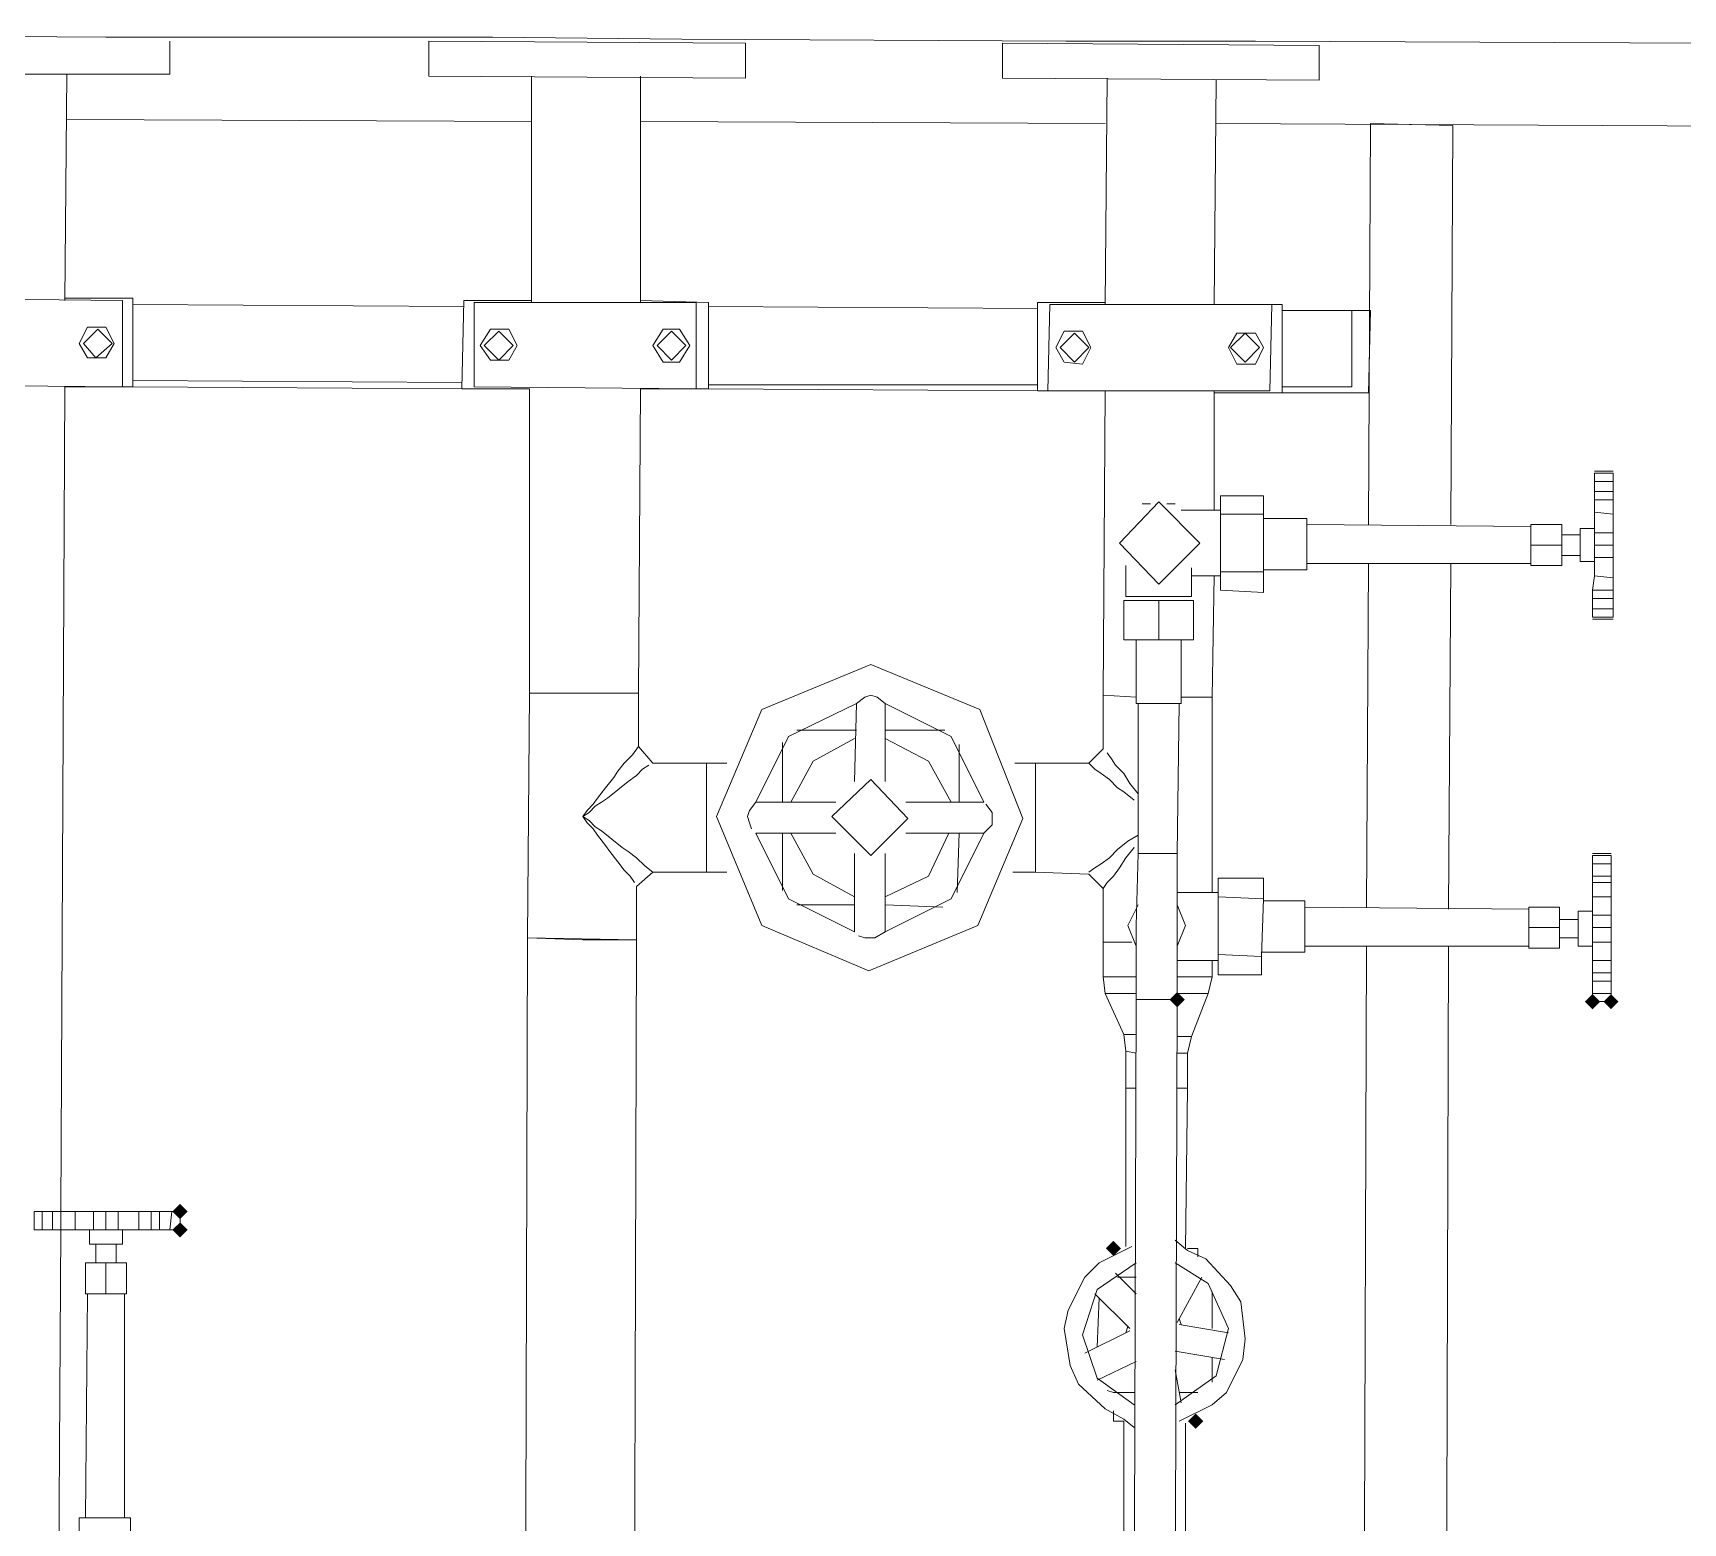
# Model space of a CAD drawing. Header units: millimetres. Extents: x -4415 to 173792, y -78716 to 47289.
# Drawn here: x 58096 to 58958, y -15899 to -15121 of the extents above; entities that cross this region are included whole.
import ezdxf

# ---------------------------------------------------------------- set-up
doc = ezdxf.new("R2010")
doc.units = ezdxf.units.MM

msp = doc.modelspace()

# ---------------------------------------------------------------- hatches: boundary and pattern name
h = msp.add_hatch(color=0)
h.dxf.hatch_style = 2
h.paths.add_polyline_path([(58693.51, -15629.87), (58689.54, -15625.9), (58693.51, -15621.93), (58697.48, -15625.9)])
h = msp.add_hatch(color=0)
h.dxf.hatch_style = 2
h.paths.add_polyline_path([(58910.36, -15630.94), (58906.39, -15626.97), (58910.36, -15623), (58914.33, -15626.97)])
h = msp.add_hatch(color=0)
h.dxf.hatch_style = 2
h.paths.add_polyline_path([(58920.02, -15630.94), (58916.05, -15626.97), (58920.02, -15623), (58923.99, -15626.97)])
h = msp.add_hatch(color=0)
h.dxf.hatch_style = 2
h.paths.add_polyline_path([(58172.87, -15740.44), (58168.89, -15736.47), (58172.87, -15732.5), (58176.84, -15736.47)])
h = msp.add_hatch(color=0)
h.dxf.hatch_style = 2
h.paths.add_polyline_path([(58172.87, -15750.1), (58168.89, -15746.13), (58172.87, -15742.16), (58176.84, -15746.13)])
h = msp.add_hatch(color=0)
h.dxf.hatch_style = 2
h.paths.add_polyline_path([(58660.23, -15759.76), (58656.26, -15755.79), (58660.23, -15751.82), (58664.21, -15755.79)])
h = msp.add_hatch(color=0)
h.dxf.hatch_style = 2
h.paths.add_polyline_path([(58660.23, -15759.76), (58656.26, -15755.79), (58660.23, -15751.82), (58664.21, -15755.79)])
h = msp.add_hatch(color=0)
h.dxf.hatch_style = 2
h.paths.add_polyline_path([(58703.17, -15849.94), (58699.2, -15845.97), (58703.17, -15841.99), (58707.15, -15845.97)])
h = msp.add_hatch(color=0)
h.dxf.hatch_style = 2
h.paths.add_polyline_path([(58703.17, -15849.94), (58699.2, -15845.97), (58703.17, -15841.99), (58707.15, -15845.97)])

# ---------------------------------------------------------------- linework, layer by layer
at = {"color": 0, "lineweight": 0}
for points in [[(57827.2, -15121.36), (58134.22, -15123.5)], [(58134.22, -15123.5), (58336.04, -15123.5)], [(58167.5, -15125.65), (58167.5, -15142.82)], [(58302.76, -15143.9), (58302.76, -15125.65)], [(58468.08, -15126.72), (58302.76, -15125.65)], [(58434.8, -15124.58), (58336.04, -15123.5)], [(58434.8, -15124.58), (58635.54, -15125.65)], [(58468.08, -15126.72), (58468.08, -15144.97)], [(58602.27, -15144.97), (58602.27, -15126.72)], [(58767.58, -15127.8), (58602.27, -15126.72)], [(58734.31, -15125.65), (58635.54, -15125.65)], [(58734.31, -15125.65), (62133, -15140.68)], [(58767.58, -15127.8), (58767.58, -15146.05)], [(58167.5, -15142.82), (58084.84, -15142.82)], [(58113.82, -15142.82), (58112.75, -15260.91)], [(58468.08, -15144.97), (58302.76, -15143.9)], [(58356.43, -15261.98), (58356.43, -15143.9)], [(58413.33, -15143.9), (58413.33, -15261.98)], [(58767.58, -15146.05), (58602.27, -15144.97)], [(58655.94, -15263.06), (58657.01, -15144.97)], [(58713.91, -15146.05), (58712.84, -15263.06)], [(58113.82, -15166.44), (58356.43, -15167.52)], [(58413.33, -15167.52), (58655.94, -15168.59)], [(58713.91, -15168.59), (59117.54, -15170.74)], [(58793.35, -15377.92), (58794.42, -15168.59)], [(58794.42, -15168.59), (58837.36, -15169.66)], [(58836.29, -15377.92), (58837.36, -15169.66)], [(58026.87, -15259.84), (58142.81, -15260.91)], [(58112.75, -15259.84), (58148.18, -15259.84)], [(58142.81, -15260.91), (58142.81, -15306)], [(58148.18, -15259.84), (58148.18, -15306)], [(58148.18, -15263.06), (58321.01, -15264.13)], [(58319.94, -15307.07), (58321.01, -15260.91)], [(58321.01, -15260.91), (58356.43, -15260.91)], [(58326.38, -15261.98), (58442.31, -15261.98)], [(58326.38, -15306), (58326.38, -15261.98)], [(58413.33, -15260.91), (58448.76, -15261.98)], [(58442.31, -15261.98), (58442.31, -15307.07)], [(58448.76, -15261.98), (58448.76, -15307.07)], [(58448.76, -15264.13), (58620.51, -15265.2)], [(58620.51, -15261.98), (58655.94, -15261.98)], [(58620.51, -15308.14), (58620.51, -15261.98)], [(58625.88, -15308.14), (58626.96, -15263.06)], [(58626.96, -15263.06), (58742.89, -15263.06)], [(58712.84, -15263.06), (58748.26, -15263.06)], [(58742.89, -15263.06), (58741.82, -15308.14)], [(58748.26, -15263.06), (58748.26, -15309.22)], [(58748.26, -15266.28), (58784.76, -15266.28)], [(58784.76, -15266.28), (58784.76, -15306)], [(58784.76, -15266.28), (58794.42, -15266.28)], [(58793.35, -15309.22), (58794.42, -15266.28)], [(58120.27, -15283.45), (58124.56, -15274.87)], [(58124.56, -15274.87), (58134.22, -15274.87)], [(58134.22, -15274.87), (58138.51, -15283.45)], [(58329.6, -15284.53), (58334.96, -15275.94)], [(58334.96, -15275.94), (58344.63, -15275.94)], [(58344.63, -15275.94), (58348.92, -15284.53)], [(58419.77, -15284.53), (58425.14, -15275.94)], [(58425.14, -15275.94), (58433.73, -15275.94)], [(58433.73, -15275.94), (58439.09, -15284.53)], [(58630.18, -15285.6), (58634.47, -15277.01)], [(58634.47, -15277.01), (58644.13, -15277.01)], [(58644.13, -15277.01), (58648.43, -15285.6)], [(58720.35, -15285.6), (58724.64, -15278.09)], [(58724.64, -15278.09), (58734.31, -15278.09)], [(58734.31, -15278.09), (58738.6, -15285.6)], [(58124.56, -15290.97), (58120.27, -15283.45)], [(58134.22, -15290.97), (58124.56, -15290.97)], [(58138.51, -15283.45), (58134.22, -15290.97)], [(58334.96, -15292.04), (58329.6, -15284.53)], [(58348.92, -15284.53), (58344.63, -15292.04)], [(58425.14, -15293.11), (58419.77, -15284.53)], [(58439.09, -15284.53), (58433.73, -15293.11)], [(58634.47, -15293.11), (58630.18, -15285.6)], [(58648.43, -15285.6), (58644.13, -15294.19)], [(58724.64, -15294.19), (58720.35, -15285.6)], [(58738.6, -15285.6), (58734.31, -15294.19)], [(58344.63, -15292.04), (58334.96, -15292.04)], [(58433.73, -15293.11), (58425.14, -15293.11)], [(58644.13, -15294.19), (58634.47, -15293.11)], [(58734.31, -15294.19), (58724.64, -15294.19)], [(58142.81, -15306), (58025.8, -15304.92)], [(58112.75, -15306), (58110.6, -15736.47)], [(58148.18, -15306), (58112.75, -15306)], [(58148.18, -15302.78), (58319.94, -15303.85)], [(58148.18, -15306), (58319.94, -15307.07)], [(58355.36, -15307.07), (58319.94, -15307.07)], [(58442.31, -15307.07), (58326.38, -15306)], [(58355.36, -15465.95), (58355.36, -15307.07)], [(58413.33, -15307.07), (58412.26, -15465.95)], [(58448.76, -15307.07), (58413.33, -15307.07)], [(58448.76, -15304.92), (58620.51, -15304.92)], [(58448.76, -15307.07), (58620.51, -15308.14)], [(58655.94, -15308.14), (58620.51, -15308.14)], [(58741.82, -15308.14), (58625.88, -15308.14)], [(58654.87, -15467.02), (58655.94, -15308.14)], [(58712.84, -15308.14), (58712.84, -15370.41)], [(58748.26, -15306), (58784.76, -15306)], [(58748.26, -15309.22), (58712.84, -15309.22)], [(58748.26, -15309.22), (58793.35, -15309.22)], [(58911.43, -15350.01), (58921.09, -15350.01)], [(58921.09, -15351.08), (58911.43, -15351.08)], [(58911.43, -15355.38), (58911.43, -15351.08)], [(58921.09, -15355.38), (58921.09, -15351.08)], [(58921.09, -15355.38), (58911.43, -15355.38)], [(58911.43, -15355.38), (58911.43, -15360.74)], [(58921.09, -15355.38), (58921.09, -15360.74)], [(58675.26, -15367.19), (58679.56, -15367.19)], [(58688.15, -15367.19), (58692.44, -15367.19)], [(58716.06, -15362.89), (58738.6, -15362.89)], [(58716.06, -15362.89), (58716.06, -15372.55)], [(58738.6, -15362.89), (58738.6, -15372.55)], [(58921.09, -15360.74), (58911.43, -15360.74)], [(58911.43, -15360.74), (58911.43, -15365.04)], [(58921.09, -15365.04), (58911.43, -15365.04)], [(58911.43, -15371.48), (58911.43, -15365.04)], [(58921.09, -15360.74), (58921.09, -15365.04)], [(58921.09, -15372.55), (58921.09, -15365.04)], [(58695.66, -15370.41), (58716.06, -15370.41)], [(58716.06, -15372.55), (58738.6, -15372.55)], [(58716.06, -15372.55), (58716.06, -15402.61)], [(58738.6, -15372.55), (58738.6, -15402.61)], [(58738.6, -15374.7), (58761.14, -15374.7)], [(58761.14, -15374.7), (58761.14, -15387.58)], [(58921.09, -15372.55), (58911.43, -15371.48)], [(58911.43, -15371.48), (58911.43, -15382.21)], [(58921.09, -15372.55), (58921.09, -15382.21)], [(58761.14, -15377.92), (58878.15, -15378.99)], [(58878.15, -15377.92), (58894.26, -15377.92)], [(58878.15, -15388.66), (58878.15, -15377.92)], [(58894.26, -15388.66), (58894.26, -15377.92)], [(58894.26, -15383.29), (58903.92, -15383.29)], [(58903.92, -15380.07), (58911.43, -15380.07)], [(58903.92, -15397.24), (58903.92, -15380.07)], [(58921.09, -15382.21), (58911.43, -15382.21)], [(58911.43, -15382.21), (58911.43, -15388.66)], [(58921.09, -15382.21), (58921.09, -15388.66)], [(58761.14, -15387.58), (58761.14, -15401.54)], [(58878.15, -15388.66), (58894.26, -15388.66)], [(58878.15, -15399.39), (58878.15, -15388.66)], [(58894.26, -15399.39), (58894.26, -15388.66)], [(58903.92, -15394.02), (58894.26, -15394.02)], [(58921.09, -15388.66), (58911.43, -15388.66)], [(58911.43, -15395.1), (58911.43, -15388.66)], [(58921.09, -15395.1), (58921.09, -15388.66)], [(58666.68, -15415.49), (58666.68, -15399.39)], [(58701.03, -15400.46), (58701.03, -15415.49)], [(58716.06, -15402.61), (58738.6, -15402.61)], [(58716.06, -15402.61), (58716.06, -15412.27)], [(58761.14, -15401.54), (58738.6, -15401.54)], [(58738.6, -15402.61), (58738.6, -15413.35)], [(58878.15, -15398.32), (58761.14, -15398.32)], [(58792.27, -15577.59), (58793.35, -15398.32)], [(58835.21, -15578.66), (58836.29, -15398.32)], [(58878.15, -15399.39), (58894.26, -15399.39)], [(58911.43, -15397.24), (58903.92, -15397.24)], [(58921.09, -15395.1), (58911.43, -15395.1)], [(58911.43, -15395.1), (58911.43, -15404.76)], [(58921.09, -15395.1), (58921.09, -15405.83)], [(58716.06, -15404.76), (58701.03, -15404.76)], [(58712.84, -15404.76), (58711.76, -15468.09)], [(58911.43, -15404.76), (58910.36, -15412.27)], [(58921.09, -15405.83), (58911.43, -15404.76)], [(58921.09, -15405.83), (58921.09, -15412.27)], [(58665.6, -15417.64), (58683.85, -15417.64)], [(58665.6, -15417.64), (58665.6, -15438.04)], [(58666.68, -15415.49), (58701.03, -15415.49)], [(58683.85, -15417.64), (58702.1, -15417.64)], [(58683.85, -15417.64), (58683.85, -15438.04)], [(58702.1, -15417.64), (58702.1, -15438.04)], [(58716.06, -15412.27), (58738.6, -15413.35)], [(58921.09, -15412.27), (58910.36, -15412.27)], [(58910.36, -15416.57), (58910.36, -15412.27)], [(58921.09, -15416.57), (58910.36, -15416.57)], [(58910.36, -15416.57), (58910.36, -15421.93)], [(58921.09, -15416.57), (58921.09, -15412.27)], [(58921.09, -15416.57), (58921.09, -15421.93)], [(58921.09, -15421.93), (58910.36, -15421.93)], [(58910.36, -15421.93), (58910.36, -15426.23)], [(58921.09, -15426.23), (58910.36, -15426.23)], [(58921.09, -15427.3), (58910.36, -15427.3)], [(58921.09, -15421.93), (58921.09, -15426.23)], [(58665.6, -15438.04), (58683.85, -15438.04)], [(58672.04, -15471.31), (58672.04, -15438.04)], [(58683.85, -15438.04), (58702.1, -15438.04)], [(58695.66, -15438.04), (58695.66, -15471.31)], [(58354.29, -15593.69), (58355.36, -15465.95)], [(58355.36, -15465.95), (58383.27, -15465.95)], [(58355.36, -15465.95), (58412.26, -15465.95)], [(58383.27, -15465.95), (58412.26, -15465.95)], [(58412.26, -15465.95), (58412.26, -15493.86)], [(58473.45, -15522.84), (58490.62, -15488.49), (58526.05, -15471.31)], [(58524.97, -15512.11), (58526.05, -15471.31)], [(58541.08, -15471.31), (58536.78, -15468.09), (58533.56, -15467.02), (58530.34, -15468.09), (58526.05, -15471.31)], [(58541.08, -15471.31), (58575.43, -15488.49), (58592.6, -15522.84)], [(58541.08, -15471.31), (58541.08, -15512.11)], [(58654.87, -15494.93), (58654.87, -15467.02)], [(58672.04, -15468.09), (58654.87, -15467.02)], [(58672.04, -15471.31), (58695.66, -15471.31)], [(58673.12, -15549.68), (58673.12, -15471.31)], [(58673.12, -15549.68), (58673.12, -15471.31)], [(58694.59, -15471.31), (58693.51, -15549.68)], [(58711.76, -15468.09), (58695.66, -15468.09)], [(58711.76, -15468.09), (58711.76, -15570.08)], [(58494.92, -15485.27), (58526.05, -15485.27)], [(58541.08, -15485.27), (58572.21, -15485.27)], [(58412.26, -15493.86), (58409.04, -15498.15), (58404.74, -15502.45), (58401.52, -15506.74), (58399.37, -15509.96), (58395.08, -15515.33), (58390.79, -15520.7), (58388.64, -15523.92), (58385.42, -15527.14), (58383.27, -15530.36)], [(58419.77, -15502.45), (58412.26, -15493.86)], [(58487.4, -15522.84), (58487.4, -15491.71)], [(58491.7, -15522.84), (58503.5, -15501.37), (58524.97, -15489.56)], [(58541.08, -15489.56), (58563.62, -15501.37), (58575.43, -15522.84)], [(58579.72, -15492.78), (58579.72, -15522.84)], [(58654.87, -15494.93), (58647.35, -15502.45)], [(58673.12, -15518.55), (58668.82, -15513.18), (58665.6, -15507.81), (58661.31, -15503.52), (58659.16, -15500.3), (58657.01, -15497.08)], [(58383.27, -15530.36), (58386.49, -15528.21), (58389.71, -15524.99), (58392.93, -15522.84), (58396.15, -15520.7), (58401.52, -15516.4), (58406.89, -15512.11), (58411.18, -15508.89), (58414.4, -15505.67), (58417.62, -15503.52)], [(58419.77, -15502.45), (58447.68, -15502.45)], [(58447.68, -15502.45), (58458.42, -15502.45)], [(58447.68, -15559.34), (58447.68, -15502.45)], [(58608.71, -15502.45), (58619.44, -15502.45)], [(58619.44, -15502.45), (58647.35, -15502.45)], [(58619.44, -15502.45), (58619.44, -15559.34)], [(58647.35, -15502.45), (58650.57, -15505.67), (58653.79, -15507.81), (58658.09, -15511.03), (58662.38, -15515.33), (58665.6, -15517.48), (58670.97, -15521.77)], [(58473.45, -15522.84), (58470.23, -15527.14), (58469.15, -15530.36), (58470.23, -15533.58), (58471.3, -15536.8)], [(58473.45, -15522.84), (58515.31, -15522.84)], [(58551.81, -15522.84), (58592.6, -15522.84)], [(58383.27, -15530.36), (58385.42, -15533.58), (58388.64, -15536.8), (58390.79, -15540.02), (58395.08, -15545.39), (58397.23, -15548.61), (58401.52, -15553.97), (58404.74, -15558.27), (58407.96, -15561.49), (58410.11, -15564.71)], [(58419.77, -15559.34), (58415.48, -15556.12), (58411.18, -15551.83), (58406.89, -15548.61), (58403.67, -15546.46), (58398.3, -15542.17), (58392.93, -15537.87), (58389.71, -15535.72), (58386.49, -15532.5), (58383.27, -15530.36)], [(58592.6, -15538.95), (58596.9, -15534.65), (58596.9, -15531.43), (58596.9, -15528.21), (58593.68, -15523.92)], [(58524.97, -15590.47), (58490.62, -15573.3), (58473.45, -15538.95)], [(58515.31, -15538.95), (58473.45, -15538.95)], [(58487.4, -15569), (58487.4, -15538.95)], [(58524.97, -15572.22), (58503.5, -15560.42), (58491.7, -15538.95)], [(58592.6, -15538.95), (58575.43, -15573.3), (58541.08, -15590.47)], [(58574.35, -15538.95), (58563.62, -15561.49), (58541.08, -15572.22)], [(58592.6, -15538.95), (58551.81, -15538.95)], [(58579.72, -15538.95), (58578.65, -15570.08)], [(58673.12, -15540.02), (58667.75, -15543.24), (58662.38, -15547.53), (58658.09, -15551.83), (58653.79, -15555.05), (58650.57, -15557.19), (58647.35, -15559.34)], [(58524.97, -15590.47), (58524.97, -15549.68)], [(58541.08, -15549.68), (58541.08, -15590.47)], [(58654.87, -15567.93), (58657.01, -15564.71), (58660.23, -15561.49), (58663.45, -15557.19), (58666.68, -15551.83), (58670.97, -15546.46)], [(58672.04, -15587.25), (58673.12, -15549.68)], [(58673.12, -15549.68), (58693.51, -15549.68)], [(58693.51, -15549.68), (58693.51, -15587.25)], [(58910.36, -15549.68), (58920.02, -15549.68)], [(58920.02, -15550.75), (58910.36, -15550.75)], [(58910.36, -15555.05), (58910.36, -15550.75)], [(58920.02, -15555.05), (58910.36, -15555.05)], [(58910.36, -15555.05), (58910.36, -15561.49)], [(58920.02, -15555.05), (58920.02, -15550.75)], [(58920.02, -15555.05), (58920.02, -15561.49)], [(58411.18, -15566.86), (58419.77, -15559.34)], [(58411.18, -15566.86), (58411.18, -15594.77)], [(58447.68, -15559.34), (58419.77, -15559.34)], [(58458.42, -15559.34), (58447.68, -15559.34)], [(58619.44, -15559.34), (58607.63, -15559.34)], [(58647.35, -15560.42), (58619.44, -15559.34)], [(58647.35, -15560.42), (58654.87, -15567.93)], [(58714.98, -15562.56), (58738.6, -15562.56)], [(58714.98, -15562.56), (58714.98, -15572.22)], [(58738.6, -15562.56), (58738.6, -15573.3)], [(58920.02, -15561.49), (58910.36, -15561.49)], [(58910.36, -15561.49), (58910.36, -15564.71)], [(58920.02, -15564.71), (58910.36, -15564.71)], [(58910.36, -15572.22), (58910.36, -15564.71)], [(58920.02, -15561.49), (58920.02, -15564.71)], [(58920.02, -15572.22), (58920.02, -15564.71)], [(58654.87, -15595.84), (58654.87, -15567.93)], [(58693.51, -15570.08), (58714.98, -15570.08)], [(58714.98, -15572.22), (58738.6, -15573.3)], [(58714.98, -15572.22), (58714.98, -15602.28)], [(58738.6, -15573.3), (58737.53, -15603.36)], [(58738.6, -15574.37), (58760.07, -15574.37)], [(58760.07, -15574.37), (58760.07, -15588.33)], [(58920.02, -15572.22), (58910.36, -15572.22)], [(58910.36, -15572.22), (58910.36, -15581.88)], [(58920.02, -15572.22), (58920.02, -15581.88)], [(58524.97, -15576.52), (58494.92, -15576.52)], [(58571.13, -15577.59), (58541.08, -15576.52)], [(58672.04, -15597.99), (58667.75, -15587.25), (58673.12, -15576.52)], [(58693.51, -15576.52), (58697.81, -15587.25), (58693.51, -15597.99)], [(58760.07, -15577.59), (58877.08, -15578.66)], [(58877.08, -15577.59), (58893.18, -15577.59)], [(58877.08, -15588.33), (58877.08, -15577.59)], [(58893.18, -15588.33), (58893.18, -15577.59)], [(58893.18, -15584.03), (58902.84, -15584.03)], [(58902.84, -15579.74), (58910.36, -15579.74)], [(58902.84, -15597.99), (58902.84, -15579.74)], [(58920.02, -15581.88), (58910.36, -15581.88)], [(58910.36, -15581.88), (58910.36, -15588.33)], [(58920.02, -15581.88), (58920.02, -15588.33)], [(58541.08, -15590.47), (58535.71, -15593.69), (58530.34, -15593.69), (58527.12, -15592.62)], [(58672.04, -15625.9), (58672.04, -15587.25)], [(58693.51, -15587.25), (58693.51, -15625.9)], [(58760.07, -15588.33), (58760.07, -15601.21)], [(58877.08, -15588.33), (58893.18, -15588.33)], [(58877.08, -15599.06), (58877.08, -15588.33)], [(58893.18, -15599.06), (58893.18, -15588.33)], [(58920.02, -15588.33), (58910.36, -15588.33)], [(58910.36, -15595.84), (58910.36, -15588.33)], [(58920.02, -15595.84), (58920.02, -15588.33)], [(58353.21, -15956.54), (58354.29, -15593.69)], [(58354.29, -15593.69), (58383.27, -15594.77)], [(58354.29, -15593.69), (58411.18, -15594.77)], [(58383.27, -15594.77), (58411.18, -15594.77)], [(58411.18, -15594.77), (58410.11, -15944.73)], [(58654.87, -15614.09), (58654.87, -15595.84)], [(58669.9, -15595.84), (58654.87, -15595.84)], [(58760.07, -15601.21), (58737.53, -15601.21)], [(58877.08, -15597.99), (58760.07, -15597.99)], [(58791.2, -15953.31), (58792.27, -15597.99)], [(58834.14, -15953.31), (58835.21, -15597.99)], [(58877.08, -15599.06), (58893.18, -15599.06)], [(58902.84, -15593.69), (58893.18, -15593.69)], [(58910.36, -15597.99), (58902.84, -15597.99)], [(58920.02, -15595.84), (58910.36, -15595.84)], [(58910.36, -15595.84), (58910.36, -15605.5)], [(58920.02, -15595.84), (58920.02, -15605.5)], [(58714.98, -15605.5), (58693.51, -15605.5)], [(58711.76, -15605.5), (58711.76, -15614.09)], [(58714.98, -15602.28), (58737.53, -15603.36)], [(58714.98, -15602.28), (58714.98, -15613.02)], [(58737.53, -15603.36), (58737.53, -15613.02)], [(58920.02, -15605.5), (58910.36, -15605.5)], [(58910.36, -15605.5), (58910.36, -15611.94)], [(58920.02, -15605.5), (58920.02, -15611.94)], [(58655.94, -15622.68), (58654.87, -15614.09)], [(58672.04, -15614.09), (58654.87, -15614.09)], [(58711.76, -15614.09), (58693.51, -15614.09)], [(58711.76, -15614.09), (58709.62, -15622.68)], [(58714.98, -15613.02), (58737.53, -15613.02)], [(58920.02, -15611.94), (58910.36, -15611.94)], [(58910.36, -15616.24), (58910.36, -15611.94)], [(58920.02, -15616.24), (58910.36, -15616.24)], [(58910.36, -15616.24), (58910.36, -15622.68)], [(58920.02, -15616.24), (58920.02, -15611.94)], [(58920.02, -15616.24), (58920.02, -15622.68)], [(58665.6, -15644.15), (58655.94, -15622.68)], [(58672.04, -15622.68), (58655.94, -15622.68)], [(58670.97, -15956.54), (58672.04, -15625.9)], [(58672.04, -15625.9), (58693.51, -15625.9)], [(58672.04, -15625.9), (58693.51, -15625.9)], [(58693.51, -15625.9), (58692.44, -15953.31)], [(58709.62, -15622.68), (58693.51, -15622.68)], [(58709.62, -15622.68), (58701.03, -15645.22)], [(58920.02, -15622.68), (58910.36, -15622.68)], [(58910.36, -15622.68), (58910.36, -15626.97)], [(58920.02, -15626.97), (58910.36, -15626.97)], [(58920.02, -15626.97), (58910.36, -15626.97)], [(58920.02, -15622.68), (58920.02, -15626.97)], [(58665.6, -15644.15), (58666.68, -15652.74)], [(58672.04, -15644.15), (58665.6, -15644.15)], [(58666.68, -15672.06), (58666.68, -15652.74)], [(58672.04, -15653.81), (58666.68, -15652.74)], [(58701.03, -15645.22), (58693.51, -15645.22)], [(58698.88, -15653.81), (58701.03, -15645.22)], [(58698.88, -15653.81), (58693.51, -15653.81)], [(58698.88, -15653.81), (58698.88, -15672.06)], [(58666.68, -15754.72), (58666.68, -15672.06)], [(58666.68, -15672.06), (58672.04, -15672.06)], [(58693.51, -15672.06), (58697.81, -15672.06)], [(58698.88, -15672.06), (58693.51, -15672.06)], [(58698.88, -15672.06), (58697.81, -15755.79)], [(58096.65, -15736.47), (58096.65, -15746.13)], [(58100.94, -15736.47), (58096.65, -15736.47)], [(58100.94, -15736.47), (58100.94, -15746.13)], [(58100.94, -15736.47), (58106.31, -15736.47)], [(58106.31, -15736.47), (58106.31, -15746.13)], [(58106.31, -15736.47), (58110.6, -15736.47)], [(58110.6, -15736.47), (58110.6, -15746.13)], [(58118.12, -15736.47), (58110.6, -15736.47)], [(58118.12, -15736.47), (58118.12, -15746.13)], [(58118.12, -15736.47), (58127.78, -15736.47)], [(58127.78, -15736.47), (58134.22, -15736.47)], [(58127.78, -15736.47), (58127.78, -15746.13)], [(58140.66, -15736.47), (58134.22, -15736.47)], [(58134.22, -15736.47), (58134.22, -15746.13)], [(58140.66, -15736.47), (58140.66, -15746.13)], [(58140.66, -15736.47), (58151.4, -15736.47)], [(58151.4, -15736.47), (58151.4, -15746.13)], [(58151.4, -15736.47), (58157.84, -15736.47)], [(58157.84, -15736.47), (58157.84, -15746.13)], [(58162.13, -15736.47), (58157.84, -15736.47)], [(58162.13, -15736.47), (58162.13, -15746.13)], [(58162.13, -15736.47), (58168.57, -15736.47)], [(58168.57, -15736.47), (58167.5, -15746.13)], [(58168.57, -15736.47), (58172.87, -15736.47)], [(58172.87, -15736.47), (58172.87, -15746.13)], [(58172.87, -15736.47), (58172.87, -15746.13)], [(58100.94, -15746.13), (58096.65, -15746.13)], [(58100.94, -15746.13), (58106.31, -15746.13)], [(58106.31, -15746.13), (58110.6, -15746.13)], [(58110.6, -15746.13), (58109.53, -15917.89)], [(58118.12, -15746.13), (58110.6, -15746.13)], [(58118.12, -15746.13), (58127.78, -15746.13)], [(58125.63, -15753.64), (58125.63, -15746.13)], [(58127.78, -15746.13), (58134.22, -15746.13)], [(58140.66, -15746.13), (58134.22, -15746.13)], [(58140.66, -15746.13), (58151.4, -15746.13)], [(58142.81, -15746.13), (58142.81, -15753.64)], [(58151.4, -15746.13), (58157.84, -15746.13)], [(58162.13, -15746.13), (58157.84, -15746.13)], [(58162.13, -15746.13), (58167.5, -15746.13)], [(58167.5, -15746.13), (58172.87, -15746.13)], [(58134.22, -15753.64), (58125.63, -15753.64)], [(58128.85, -15763.31), (58128.85, -15753.64)], [(58142.81, -15753.64), (58134.22, -15753.64)], [(58139.59, -15753.64), (58139.59, -15763.31)], [(58652.72, -15763.31), (58669.9, -15754.72)], [(58692.44, -15751.5), (58698.88, -15756.86)], [(58698.88, -15755.79), (58704.25, -15755.79)], [(58704.25, -15755.79), (58704.25, -15760.09)], [(58123.49, -15779.41), (58123.49, -15763.31)], [(58134.22, -15763.31), (58123.49, -15763.31)], [(58134.22, -15779.41), (58134.22, -15763.31)], [(58144.96, -15763.31), (58134.22, -15763.31)], [(58144.96, -15779.41), (58144.96, -15763.31)], [(58670.97, -15837.38), (58651.65, -15823.42), (58644.13, -15800.88), (58651.65, -15777.26), (58672.04, -15763.31)], [(58652.72, -15763.31), (58645.21, -15770.82)], [(58692.44, -15763.31), (58709.62, -15774.04)], [(58708.54, -15761.16), (58698.88, -15756.86)], [(58708.54, -15761.16), (58721.42, -15775.11)], [(58636.62, -15788), (58645.21, -15770.82)], [(58661.31, -15768.67), (58672.04, -15779.41)], [(58672.04, -15770.82), (58662.38, -15770.82)], [(58706.39, -15770.82), (58693.51, -15794.44)], [(58123.49, -15896.42), (58124.56, -15779.41)], [(58134.22, -15779.41), (58123.49, -15779.41)], [(58144.96, -15779.41), (58134.22, -15779.41)], [(58143.88, -15779.41), (58143.88, -15896.42)], [(58650.57, -15779.41), (58668.82, -15797.66)], [(58652.72, -15781.56), (58651.65, -15807.32)], [(58709.62, -15774.04), (58720.35, -15797.66), (58713.91, -15822.35), (58692.44, -15837.38)], [(58711.76, -15797.66), (58711.76, -15778.34)], [(58726.79, -15783.7), (58721.42, -15775.11)], [(58636.62, -15788), (58634.47, -15797.66)], [(58726.79, -15783.7), (58728.94, -15803.03)], [(58637.69, -15816.98), (58634.47, -15797.66)], [(58645.21, -15810.54), (58668.82, -15798.73)], [(58666.68, -15799.8), (58667.75, -15796.58)], [(58695.66, -15795.51), (58694.59, -15792.29)], [(58720.35, -15799.8), (58694.59, -15795.51)], [(58727.86, -15813.76), (58728.94, -15803.03)], [(58651.65, -15824.5), (58672.04, -15814.83)], [(58718.2, -15813.76), (58692.44, -15809.47)], [(58711.76, -15822.35), (58711.76, -15812.69)], [(58727.86, -15813.76), (58719.28, -15830.94)], [(58637.69, -15816.98), (58641.98, -15826.64)], [(58695.66, -15836.3), (58692.44, -15819.13)], [(58711.76, -15825.57), (58711.76, -15822.35)], [(58655.94, -15839.52), (58641.98, -15826.64)], [(58657.01, -15829.86), (58660.23, -15830.94)], [(58660.23, -15830.94), (58670.97, -15830.94)], [(58694.59, -15830.94), (58704.25, -15830.94)], [(58711.76, -15837.38), (58719.28, -15830.94)], [(58655.94, -15839.52), (58665.6, -15844.89)], [(58660.23, -15845.97), (58660.23, -15840.6)], [(58711.76, -15837.38), (58694.59, -15845.97)], [(58660.23, -15845.97), (58665.6, -15845.97)], [(58670.97, -15849.19), (58665.6, -15844.89)], [(58665.6, -15937.21), (58665.6, -15845.97)], [(58697.81, -15847.04), (58697.81, -15937.21)], [(58120.27, -15917.89), (58120.27, -15896.42)], [(58120.27, -15896.42), (58147.1, -15896.42)], [(58147.1, -15896.42), (58147.1, -15917.89)]]:
    msp.add_lwpolyline(points, dxfattribs=at)
for points in [[(58137.44, -15283.45), (58128.85, -15290.97), (58122.41, -15283.45), (58129.93, -15275.94)], [(58346.77, -15284.53), (58339.26, -15292.04), (58331.74, -15284.53), (58339.26, -15277.01)], [(58436.95, -15284.53), (58429.43, -15292.04), (58421.92, -15284.53), (58429.43, -15277.01)], [(58647.35, -15285.6), (58639.84, -15293.11), (58632.32, -15285.6), (58639.84, -15278.09)], [(58736.45, -15285.6), (58728.94, -15293.11), (58721.42, -15285.6), (58728.94, -15278.09)], [(58705.32, -15387.58), (58683.85, -15409.05), (58663.45, -15387.58), (58683.85, -15366.11)], [(58613, -15531.43), (58589.38, -15587.25), (58532.49, -15610.87), (58476.67, -15587.25), (58453.05, -15530.36), (58476.67, -15474.54), (58533.56, -15450.92), (58590.46, -15474.54)], [(58552.88, -15531.43), (58533.56, -15550.75), (58513.17, -15530.36), (58533.56, -15511.03)]]:
    msp.add_lwpolyline(points, close=True, dxfattribs=at)

doc.saveas('drawing.dxf')
